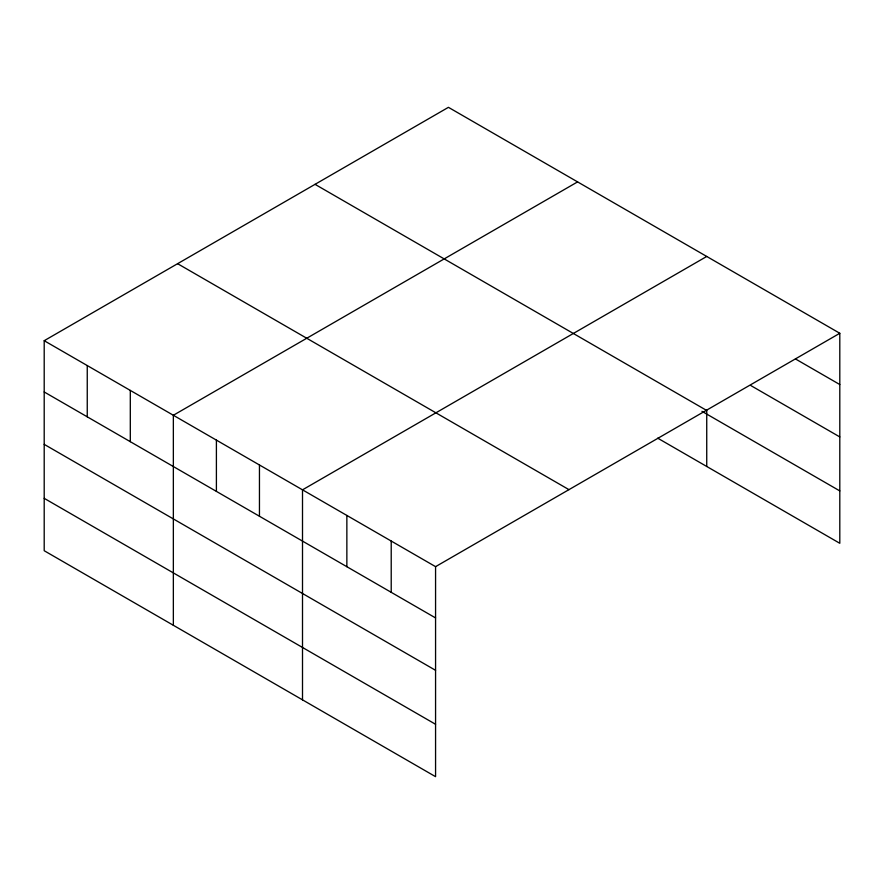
<?xml version="1.0" encoding="UTF-8"?>
<svg xmlns="http://www.w3.org/2000/svg" width="884" height="884" viewBox="0 0 884 884"><rect width="100%" height="100%" fill="white"/><g stroke="black" fill="none" stroke-linecap="round" stroke-linejoin="round"><path stroke-width="1.33" d="M44.2 340.705L435.569 566.655L435.569 776.671L44.2 550.721L44.2 340.705L448.431 107.329L839.8 333.279L839.8 543.295L657.707 438.166M577.584 181.894L173.352 415.27L173.352 625.286M706.736 256.459L302.505 489.835L302.505 699.852M435.569 566.655L839.8 333.279M795.445 358.937L839.8 384.54M751.091 385.711L839.8 436.928M315.036 184.336L706.404 410.298M701.951 411.325L839.8 490.907M177.596 263.686L568.964 489.648M44.2 391.966L435.569 617.927M44.2 444.354L435.569 670.315M44.2 498.333L435.569 724.283M706.736 410.032L706.736 466.476M391.214 541.052L391.214 592.313M346.859 515.438L346.859 566.71M259.454 464.984L259.454 516.245M216.403 440.122L216.403 491.382M130.302 390.419L130.302 441.68M87.251 365.556L87.251 416.828"/></g></svg>
